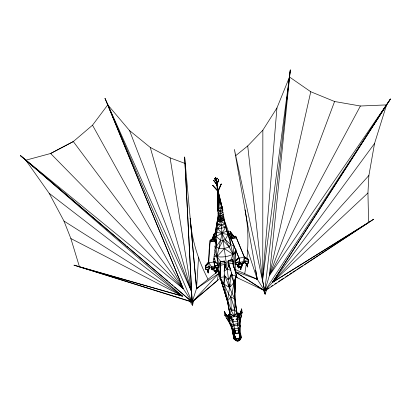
<?xml version="1.0" encoding="UTF-8"?>
<svg xmlns="http://www.w3.org/2000/svg" width="411" height="411" viewBox="0 0 411 411"><rect width="100%" height="100%" fill="white"/><g stroke="black" fill="none" stroke-linecap="round" stroke-linejoin="round"><path stroke-width="0.62" d="M266.754 289.293L265.157 294.209L264.761 290.998L272.493 282.357L368.6 222.536L367.943 193L368.888 175.476L374.544 143.475L386.571 104.897L360.396 106.007L334.585 101.507L310.757 91.745L289.493 77.006L276.942 107.965L262.855 130.174L262.757 281.473M224.796 268.255L224.591 269.349L225.793 266.271L224.802 265.306L224.57 265.439L225.582 265.285L225.793 266.271L224.719 266.436L224.725 265.372M214.008 239.921L218.436 214.306M218.061 194.254L215.647 177.264C219.238 189.774 217.255 202.726 218.2 215.487L220.779 215.523L223.512 216.165L217.717 218.539L220.841 218.488L224.108 219.048L220.866 219.972L217.239 221.591L215.6 240.204M234.676 330.125L234.887 330.619M217.753 196.802L217.83 192.153L218.025 193.17M237.902 316.074L238.919 313.064A4.547 1.161 -47.5 0 0 240.003 313.747L237.193 318.736C236.315 304.217 232.667 289.431 236.346 274.99L232.862 263.261L232.297 259.824L228.269 260.44L227.858 262.228L228.115 263.99L229.379 265.722L228.305 265.886L228.095 264.9L228.655 264.201M212.271 268.26L212.235 269.95L211.465 267.818M217.116 267.376L217.034 271.332L217.116 267.376L216.458 267.643L216.674 269.113L217.116 267.376L216.705 268.172M238.072 266.22L238.437 268.018L237.861 264.335L238.519 264.067L238.437 268.018L237.085 264.283L237.902 265.259M242.526 263.564L242.495 265.259L241.915 263.662M247.155 264.751L246.163 263.23L247.314 266.117L246.939 263.276L247.514 266.965L247.155 264.751L247.592 263.009L247.514 266.965L246.163 263.23L246.98 264.206M228.269 260.44L228.835 263.877L232.318 275.606L233.936 282.562L234.794 299.182L236.977 312.771L234.306 316.747C235.102 303.832 234.779 290.5 235.313 277.446M234.897 292.272L235.256 278.956M234.881 293.012L235.272 279.254C232.051 286.38 233.936 295.55 227.37 300.98L229.821 313.87L229.703 316.306M210.396 240.014L211.506 240.045L211.454 241.653L214.126 234.029L214.162 241.242L214.126 234.029L211.506 240.045L210.149 240.25L209.148 249.867L208.49 262.131L205.238 265.727L205.875 269.575L209.456 269.025L208.731 262.763L210.149 240.25L212.025 239.767M216.047 242.773L216.258 241.509L215.821 239.181L215.518 241.031C217.121 249.544 210.042 261.417 216.751 268.604L217.008 270.592L214.146 271.034L213.638 267.957M218.046 204.601L217.815 210.935L220.394 210.966L222.824 210.17L218.339 191.649L215.647 177.264L217.27 185.592L216.91 185.644L216.427 181.6M218.061 190.904L221.262 183.958L218.195 191.392L218.061 190.904L221.262 183.958M224.719 266.436L225.521 264.386L225.264 262.624L224.242 261.057L220.214 261.673L220.779 265.116L220.234 277.461L228.223 304.022M229.528 316.054L229.821 313.87L227.632 300.282L223.908 284.104L224.807 264.499L224.242 261.057L224.355 262.228M213.931 260.081L214.033 258.242M217.922 190.925L217.892 191.439L212.605 185.284L217.666 190.514L217.922 190.925L212.605 185.284M239.854 325.635L240.091 320.025M218.739 273.515L192.148 302.126L184.667 157.028L196.54 288.527L218.739 273.515L217.054 280.821L192.148 302.126L189.543 301.042L192.538 305.337L192.148 302.126L196.54 288.527L198.544 257.533M232.862 263.261L236.346 274.99L232.318 275.606L232.4 274.327M239.12 317.349L238.919 313.064C240.255 321.253 240.075 329.54 241.154 337.837L239.711 340.205L237.979 341.058L236.006 340.698L233.993 338.936L233.936 337.323M216.052 270.592L215.873 273.187L214.979 270.762L215.672 271.959L216.052 270.592L215.832 273.243L214.979 270.762L216.052 270.592L215.832 273.243L215.564 270.803M244.648 257.759L244.18 256.659L248.095 259.161L248.727 263.004L245.146 263.554L244.427 257.291L235.775 236.325L233.715 236.371M220.08 215.2L218.2 215.487L218.339 213.663M235.385 251.542L233.664 267.582M276.942 107.965L262.506 280.245L264.761 290.998L373.64 219.233L272.493 282.357L386.571 104.897M216.243 180.45L214.485 178.559L216.304 181.071L216.243 180.45L214.485 178.559M238.108 264.864L238.519 264.067L238.236 267.176L237.085 264.283L238.077 265.804L238.236 267.176L238.087 266.04M247.592 263.009L247.314 266.117L247.062 264.684M218.056 208.5L217.815 210.935L219.69 210.648M214.737 247.237L214.866 246.035M215.189 243.024L215.575 239.418L213.848 239.618L215.575 239.418M220.368 210.905L223.019 212.43L220.589 213.247L218.2 215.487L218.4 213.669M233.006 329.976L233.433 329.519M233.453 332.093L233.684 331.667L234.095 331.811M234.553 333.891C234.989 334.95 233.124 334.164 234.296 333.783M234.861 338.602L235.184 338.017M238.904 331.209L239.11 330.834M239.844 333.629L239.166 333.552L239.305 332.992M239.721 336.928L239.526 336.28M239.505 337.698L239.705 337.308M228.013 302.784L219.32 275.082L220.779 265.116M286.827 99.93L290.31 69.942L262.506 280.245L247.725 145.956L262.855 130.174M233.181 261.889L233.058 254.363L234.07 246.05L230.319 237.08L229.913 236.957L229.353 239.5M217.799 190.175L217.912 189.245L217.275 187.493L218.036 191.696M234.933 299.819L234.794 299.182L230.812 296.773L228.598 293.942L223.908 284.104L224.904 276.074L224.283 275.031M235.246 303.58L236.977 312.771L234.034 315.689L231.254 310.521L227.632 300.282L229.564 287.597L230.946 275.144L231.66 272.77M212.806 241.447L213.977 234.953L211.454 241.653M213.787 235.883L214.126 234.029L214.162 241.242M226.815 230.884L216.032 236.397L214.023 238.683L218.477 215.051M240.723 268.311L241.016 266.78L240.836 269.375L241.016 266.78L240.635 268.147L239.942 266.945L240.527 266.991L240.795 269.431L239.942 266.945L240.723 268.311L240.836 269.375L239.942 266.945L240.687 268.496M227.632 300.282L219.32 275.082L216.946 256.834L216.032 236.397L217.583 228.434L217.239 221.591L219.027 221.318M235.041 254.003L236.181 251.147M214.023 238.683L215.986 229.415M217.07 184.75L218.698 179.545L216.91 183.753L217.07 184.75L218.698 179.545M213.746 235.77L214.126 234.029M230.237 284.576L229.564 287.597L234.794 299.182M192.538 305.337L193.632 300.462L220.491 277.944M310.757 91.745L269.4 275.514L264.761 290.998L235.267 271.846L263.22 289.765L265.157 294.209L264.982 293.033M213.699 236.176L213.977 234.953M219.803 263.461L225.264 262.624L224.308 261.232L220.281 261.848L219.803 263.461L220.743 265.891L220.06 265.223L219.803 263.461L220.214 261.673L220.332 262.418M218.2 215.487L218.462 214.352M239.86 322.368L242.171 312.427L241.658 308.902L240.091 314.764M218.082 209.795L217.815 210.935L220.055 207.427L218.051 191.136L217.732 191.742L217.815 210.935L219.263 200.378C224.884 212.764 223.538 227.042 229.965 239.248M239.356 316.866C240.8 319.147 239.7 321.895 239.67 324.361M240.307 314.338L241.658 308.902L240.219 314.312M235.071 336.455L234.994 336.013M239.351 328.774L239.012 329.37M239.197 329.73L239.392 330.372M239.49 332.967L239.824 333.27L239.515 333.681M239.942 334.708C238.164 334.878 240.399 333.321 239.705 334.739M234.984 253.983L235.287 252.76C229.389 257.034 221.298 257.82 214.326 256.187M233.391 329.879L233.751 329.92L233.35 330.238M233.91 334.081L234.126 333.789M234.573 337.256C234.984 336.27 235.811 337.914 234.645 337.708M235.025 336.537L235.071 336.275M239.515 330.131L239.31 330.423M208.1 269.154L208.341 269.056L208.259 273.007L207.899 270.792L208.341 269.056L208.043 269.01M238.077 265.804L238.519 264.067M232.328 238.457L230.068 231.532L232.328 238.457L230.068 231.532L234.157 236.546L235.775 236.325L244.427 257.291L243.214 261.756L241.55 263.949L239.449 264.401L238.585 264.134L239.094 267.207L241.961 266.77L241.452 263.692L241.709 265.681M216.386 181.061L217.208 178.138L216.268 180.45L217.208 178.138M232.297 259.824L233.32 261.391L232.364 259.993L228.336 260.61L227.858 262.228L233.32 261.391L233.576 263.153L233.078 263.996L233.576 263.153L228.115 263.99M239.485 314.497A4.11 2.564 85.3 0 0 241.355 315.936L240.055 320.318L238.919 313.064A4.11 2.564 85.3 0 0 239.31 314.174M230.602 317.271L228.285 314.698A4.547 0.935 30.9 0 1 227.838 315.612A6.874 0.74 38.1 0 1 230.073 318.068L232.266 319.491L231.619 317.164L229.821 313.87L227.37 300.98L221.395 281.381L223.908 284.104L229.564 287.597L233.936 282.562L236.346 274.99M234.876 253.941L235.287 252.76L235.431 272.611M231.573 236.839L230.319 237.08L239.053 258.113L239.567 261.643L238.637 264.258L239.813 262.275L239.053 258.113L234.07 246.05L230.586 244.453L225.269 239.577L223.055 240.281L220.579 240.296L216.032 236.397M334.585 101.507L269.4 275.514L290.31 69.942L264.761 290.998L263.605 290.074M228.547 265.891L227.191 269.349L229.564 287.597L230.006 286.477M230.802 260.127L233.058 254.363L236.263 249.79M234.306 316.747L229.821 313.87L231.254 310.521L230.812 296.773L234.835 309.971L238.406 315.227M225.685 265.989L224.899 267.705L225.793 266.271L225.213 266.066L225.685 265.989L225.582 265.285M239.567 261.643L239.397 262.013L235.816 262.562L239.567 261.643L240.882 264.186L241.699 264.782M237.239 319.337L237.388 321.135L239.654 323.169L233.823 324.413L231.331 327.243L232.102 329.098L229.389 322.841L229.086 319.326L229.785 318.731L228.285 314.698L229.317 321.962L226.605 318.196A4.11 2.815 77 0 0 228.285 314.698C230.181 322.799 232.626 330.608 233.993 338.936L236.13 340.755L239.711 340.205L241.01 337.467L241.154 337.837L239.587 340.149L237.979 341.058L236.006 340.698L235.143 339.846M240.065 318.571L241.355 315.936M214.193 239.433L215.821 239.181L216.489 246.615L218.76 248.563L223.055 240.281L229.163 246.97L230.586 244.453L229.913 236.957L231.542 236.705M231.542 274.029L228.562 279.619L227.473 279.084M239.711 340.205L241.01 337.467M214.146 271.034L213.735 268.213L214.861 266.102L214.105 261.941L208.731 262.763L205.361 266.045L205.875 269.575M360.396 106.007L269.4 275.514L390.45 98.984L272.493 282.357L367.943 193M235.046 336.368L234.753 336.63M225.269 239.577L228.115 234.547L223.718 218.791M236.489 340.267L234.866 338.767L236.489 340.267L239.176 339.856L240.26 337.976L239.387 328.512M239.176 339.856L240.26 338.078L240.137 336.866L239.803 336.917M220.579 240.296L214.932 248.557M367.948 133.272L368.652 132.203M370.054 130.061L390.45 98.984L264.761 290.998L257.26 279.223L247.607 250.016M229.04 321.721L229.389 322.841L231.152 324.474L232.914 321.818L237.388 321.135L239.829 317.682L238.411 317.009M241.087 313.983L242.171 312.427L239.433 315.067M206.764 264.489L208.49 262.131L211.46 266.621L213.735 268.213L215.929 268.008L216.499 267.52L216.556 268.095M205.551 267.088L208.731 262.763M374.544 143.475L272.493 282.357L368.888 175.476M193.632 300.462L192.148 302.126L183.27 288.717L20.55 155.687L182.494 296.151L79.477 266.852L70.867 238.539L63.957 221.041L49.171 193.309L25.836 160.192L50.62 153.488L73.312 141.559L92.516 125.196L107.78 104.856L129.542 130.559L150.256 147.431L170.103 157.855L184.986 163.419M208.618 269.318L209.389 268.301M213.884 269.046L214.496 268.229L214.861 266.102L211.46 266.621L211.716 268.388L213.735 268.213M216.258 267.813L217.45 267.633L218.215 266.611L217.83 263.965L217.589 263.333L213.859 261.304M216.34 270.828L216.957 270.017M238.837 265.218L239.449 264.401L239.813 262.275L243.214 261.756L243.471 263.518L241.55 263.949L239.813 262.275L238.683 264.386L239.094 267.207M241.293 267.006L241.904 266.189M247.895 263.302L248.66 262.28M238.087 316.187L240.003 313.747A6.874 1.141 -55 0 0 239.027 316.696L237.291 319.938L236.037 319.522L239.027 316.696L237.558 318.33M232.431 320.071L233.823 324.413L235.354 333.316L236.294 333.742L238.082 333.465L238.935 332.766L238.673 331.384L240.281 325.866L237.635 325.199L234.054 325.743L231.331 327.243L234.66 328.779L238.241 328.23L240.281 325.866L237.404 323.863L237.388 321.135M239.027 330.886C238.365 331.672 240.034 331.343 239.408 331.482M239.675 331.831L239.017 332.114L239.325 332.607M239.125 331.965C238.668 332.689 240.317 331.985 239.3 331.888M234.994 336.486L234.66 336.63M239.51 332.581L239.685 332.098M239.238 333.044L239.13 333.47M239.577 332.525L239.711 332.191M239.336 334.128L239.207 334.467L239.88 334.256M239.973 335.068L239.372 335.273L239.382 335.715M239.423 335.201L239.305 335.546L239.649 335.479M239.89 335.772L239.69 335.124M240.055 336.784L239.705 336.917M240.086 337.924L239.89 337.277M219.053 221.493L217.239 221.591L220.897 221.457L224.961 223.856L221.216 224.858L217.409 225.012L220.897 221.457L224.406 220.491L230.134 236.212L228.115 234.547L216.808 232.415M229.42 278.745L228.562 279.619L223.985 275.185M236.073 264.607L235.38 260.605L238.812 257.481L235.621 261.242L236.073 264.607L238.822 264.355M266.359 289.637L264.761 290.998L234.409 149.404L257.26 279.223L256.094 278.997M235.744 155.641L247.725 145.956M208.033 279.28A131.212 94.951 54 0 1 199.094 259.115L197.306 253.988A131.212 94.951 54 0 1 191.238 228.326L190.185 218.22L196.54 288.527L218.524 270.839M236.993 316.136L240.003 313.747L236.993 316.336L231.619 317.164L227.838 315.612L232.266 319.491M233.633 319.886L232.59 320.657L230.073 318.068L233.633 319.886L232.724 319.624M73.374 141.507L50.62 153.488L183.27 288.717L107.78 104.856M236.037 319.522L236.808 318.998M267.294 288.943L268.902 287.89M271.044 286.482L272.652 285.429M274.795 284.022L276.403 282.968M278.55 281.566L283.909 278.052M285.517 276.999L288.198 275.242M289.267 274.538L291.949 272.781M293.022 272.077L295.699 270.32M296.773 269.616L302.671 265.753M304.279 264.699L373.64 219.233M221.061 234.147L222.068 233.499L225.516 227.216L221.216 224.858L217.583 228.434L222.068 233.499L233.058 254.363L224.257 248.532L218.76 248.563M233.736 331.312L233.941 330.793M233.905 332.73L233.9 333.424M234.172 333.419L234.409 333.002L233.767 333.285M234.414 334.451L234.609 334.086M234.347 334.847C233.397 336.023 236.099 335.078 234.131 335.232M234.619 335.54L234.624 334.842M234.589 335.993L234.378 336.378L234.696 336.686M235.061 337.626L235.251 337.148M235 338.048L234.794 338.412L235.102 338.736M235.113 338.715L235.436 338.13M235.298 338.69L235.477 338.232M240.075 336.147L239.428 336.717M223.949 271.08L227.191 269.349L230.874 270.145M222.639 220.943L224.406 220.491L220.866 219.972L217.476 220.065L223.81 217.604L220.81 217.008L217.958 217.013L223.209 214.722L220.589 213.247L218.005 213.211L220.394 210.966L220.055 207.427L222.824 210.17L218.051 191.136L218.549 194.182M196.54 288.527L198.092 287.746M232.575 237.882L230.972 238.663L236.392 237.83M234.172 237.101L235.775 236.325M213.191 268.162L211.716 268.388L209.245 266.292L205.68 267.967L209.194 266.98M207.832 270.459L207.683 269.323L208.341 269.056L208.058 272.164L206.908 269.277L207.899 270.792L208.259 273.007L206.908 269.277M217.45 267.633L218.287 267.335L218.215 266.611M229.163 246.97L224.257 248.532L216.946 256.834L220.584 270.109M255.678 270.222L257.26 279.223L235.38 271.563M233.443 330.238L233.725 329.863M239.022 329.761L239.479 329.673M233.546 332.407L234.121 332.211L234.116 331.775M239.12 330.824L239.577 330.752M234.362 332.941L233.998 332.699L233.695 333.115M233.767 333.465L234.383 332.915M239.32 332.992L239.777 332.91M234.691 334.914L234.249 334.924L234.147 335.35M234.743 335.915L234.373 336.106L234.522 336.614M234.558 335.941L235.097 336.362M239.433 335.772L239.875 335.761L239.983 335.335M240.194 337.256L239.634 337.359L239.577 337.868M233.458 236.479L235.339 236.125M217.732 191.742L218.339 191.649M217.958 217.013L219.068 216.844M217.476 220.065L220.239 219.644M223.214 220.676L224.406 220.491M217.409 225.012L219.895 224.632M223.872 224.021L224.961 223.856M218.693 228.264L217.583 228.434L221.534 228.254L225.516 227.216L224.36 227.396M210.098 241.863L215.518 241.031L214.177 240.836M248.213 259.48L244.427 257.291L239.053 258.113L235.621 261.242L235.38 260.605M215.04 265.747L218.025 265.29L214.619 265.465L216.551 267.643L214.861 266.102L216.597 267.772L216.751 268.604M225.521 264.386L220.06 265.223L220.702 265.778M229.107 264.746L228.095 264.9L228.305 265.886L230.201 268.491L229.692 267.504M241.498 263.821L243.471 263.518L244.941 260.821L248.532 261.401L244.889 261.509M235 330.177L234.609 330.233M233.176 330.639C234.147 330.105 234.023 331.847 233.325 331.163M233.304 331.209L233.967 330.901M239.156 330.09L239.51 330.033M233.325 331.348L233.664 331.297L233.397 331.23M239.212 330.444L239.546 330.393M233.397 331.703L233.772 331.641M233.828 332.001L234.178 331.908M238.894 331.225L239.253 331.168M239.31 331.523L239.644 331.472M233.618 332.761L233.993 332.705M239.408 332.602L239.741 332.55M233.838 333.819L234.213 333.763M239.094 333.378L239.808 333.27M233.987 334.528L234.229 334.477M234.059 334.878L234.44 334.821M239.5 334.045L239.875 333.989M234.208 335.587L234.542 335.535M234.28 335.941L234.655 335.885M235.071 336.183L234.404 336.47M234.429 336.645L234.758 336.594L234.496 336.532M239.7 335.838L240.039 335.787M234.501 336.999L234.876 336.943M234.933 337.297L235.277 337.246M239.392 336.614L239.747 336.558M235.097 338.001L234.743 338.089M234.794 338.412L235.508 338.304M239.49 337.693L240.178 337.493M234.866 338.736L240.26 338.078M236.489 340.164L239.176 339.753M237.378 340.596L235.986 340.498M230.319 237.08L231.599 236.9M231.152 324.474L233.823 324.413M239.202 330.809L239.623 331.096M233.756 331.682L234.023 331.744M239.695 336.203L240.096 336.424M239.798 337.282L240.132 337.41M208.136 266.22L209.245 266.292M210.149 240.25L211.49 240.445M238.822 330.233L239.125 330.449M239.634 337.929L240.204 337.585M184.667 157.028L192.148 302.126L74.026 265.162L182.494 296.151L49.171 193.309M74.026 265.162L192.024 301.813L174.48 286.857M232.318 275.606L230.946 275.144L233.936 282.562M231.516 316.973L227.838 315.612L228.886 316.306M229.821 313.87L234.034 315.689M235.554 269.621L257.26 279.223M236.9 340.56L237.979 341.058M235.508 276.922L263.497 290.14M228.177 316.794L224.745 315.098L224.231 311.574L227.196 316.311M70.867 238.539L182.494 296.151L63.957 221.041M214.105 261.941L217.83 263.965M233.612 332.288L234.034 332.319L234.142 331.893M229.086 319.326L232.914 321.818M229.939 317.004L230.987 317.703M245.079 262.829L246.107 263.574M236.006 263.883L237.029 264.627M239.043 266.631L239.86 267.227M214.09 270.453L214.907 271.049M205.808 268.851L206.831 269.595M225.731 315.874L224.745 315.098L230.324 324.397M244.427 257.291L248.403 260.517M246.713 258.786L244.18 256.659L244.843 257.589M125.745 245.331L20.55 155.687L192.148 302.126L191.377 291.147L170.103 157.855M126.716 246.158L128.669 247.823M129.645 248.65L167.657 281.047M168.633 281.874L170.58 283.539M171.557 284.366L173.016 285.614M231.434 327.557L231.712 327.798M214.193 254.373L216.946 256.834L220.887 261.648M216.895 184.775L213.612 180.321L216.731 183.779L216.895 184.775L213.612 180.321M235.215 339.876L236.13 340.755M228.305 265.886L229.061 266.636M226.605 318.196L227.422 319.044M228.197 265.604L229.025 266.544M225.223 266.945L227.191 269.349L221.863 231.614M231.331 327.243L235.092 331.934L234.66 328.779M234.157 236.546L235.035 238.041L230.597 232.379L233.684 238.246M230.92 233.201L230.068 231.532L235.035 238.041M73.312 141.559L183.27 288.717L104.995 98.347L191.377 291.147L150.256 147.431M229.395 235.195L230.134 236.212L227.858 230.925M240.106 336.506L239.382 328.595M227.329 316.722L224.231 311.574L227.396 316.896M215.76 272.128L214.979 270.762L215.724 272.313M223.908 284.104L220.234 277.461L217.008 267.104M92.516 125.196L183.27 288.717M228.023 284.808L229.564 287.597L224.904 276.074L224.262 276.844L220.234 277.461L220.075 271.142M230.068 231.532L230.905 233.078M228.727 233.356L230.134 236.212M236.212 275.54L237.224 277.733M104.995 98.347L192.148 302.126M211.578 267.951L212.235 269.95L211.968 268.291M218.462 193.792L219.52 196.535M129.542 130.559L191.377 291.147M248.727 263.004L248.419 261.648M245.146 263.554L244.668 261.021M220.758 215.456L220.897 221.457L222.068 233.499L216.946 256.834L214.732 249.641M220.871 221.395L220.825 218.457M221.508 228.192L221.457 227.838M218.164 267.016L218.287 267.335M209.728 266.174L209.851 266.487M205.238 265.727L205.361 266.045M239.315 316.984L239.705 318.032M236.977 312.771L237.62 314.487M239.741 320.148L240.132 321.191M221.755 207.17L222.824 210.17L218.421 193.684L217.815 210.935L218.77 196.376L222.824 210.17L220.959 203.527M229.107 317.42L228.285 314.698L229.163 320.205M214.337 257.897L215.76 262.809M233.258 331.127L233.535 330.624L233.253 330.994M228.115 234.547L233.058 254.363M242.125 263.456L242.495 265.259L242.223 263.6M226.523 297.292L227.509 301.612L227.365 299.717M232.811 328.805L234.887 338.9M231.27 325.05L231.629 326.786M238.241 328.23L238.673 331.384L238.55 330.059L234.969 330.603L235.354 333.316L238.935 332.766L237.404 323.863M232.456 330.942L232.22 329.709L233.849 338.561M232.693 332.17L233.993 338.936L241.154 337.837L240.61 334.122M245.043 209.816L246.677 219.828A131.13 88.062 -73.4 0 1 247.802 246.246L247.52 251.691A131.13 88.062 -73.4 0 1 246.877 258.992M220.317 210.55L220.779 215.523L220.707 215.107M209.333 268.707L208.973 266.492M239.906 318.561L238.919 313.064L239.084 315.889M234.511 308.116L234.835 309.971L231.254 310.521L230.823 308.05M232.826 309.01L233.042 310.248M211.788 267.669L212.035 269.107L211.932 268.193M217.83 192.153L218.005 193.221M217.537 188.834L217.732 190.046M216.767 269.667L217.034 271.332M224.36 261.802L224.242 261.057L224.385 262.31M218.005 204.724L217.522 201.601L218.041 207.92M218.036 201.226L217.655 198.729L218.041 205.053M248.331 261.057L248.095 259.161M232.503 260.934L232.364 259.993L232.477 260.872M228.336 260.61L228.475 261.55M224.308 261.232L224.442 262.172M220.281 261.848L220.414 262.788M217.589 263.333L217.897 265.449M207.683 269.323L207.899 270.792M217.825 190.668L218.056 192.363M218.051 195.533L217.902 193.622L218.071 194.804M240.666 334.924L240.923 336.83M217.902 193.622L218.051 194.711M218.02 208.675L217.902 207.416L218.071 208.68M211.886 267.972L212.035 269.107M217.902 207.416L218.056 208.583M216.237 180.537L216.304 181.071M218.077 190.452L218.195 191.392M218.051 206.045L217.522 201.601L218.051 206.158M242.187 263.502L242.29 264.417M218.051 191.136L218.174 192.245M218.056 202.376L217.655 198.729L218.015 202.248M216.551 181.914L216.91 185.644M233.212 263.77L233.253 266.282M246.364 263.266A131.13 88.062 -73.4 0 1 244.694 273.664M217.522 188.387L217.404 189.322L217.912 189.245L217.522 188.387M235.95 339.471C236.371 340.847 237.044 338.53 235.95 339.471M238.745 339.121C239.166 340.498 239.839 338.181 238.745 339.121M236.325 339.255L235.945 339.656L236.649 339.486L236.325 339.255M239.12 338.905L238.745 339.306L239.449 339.137L239.12 338.905"/></g></svg>
